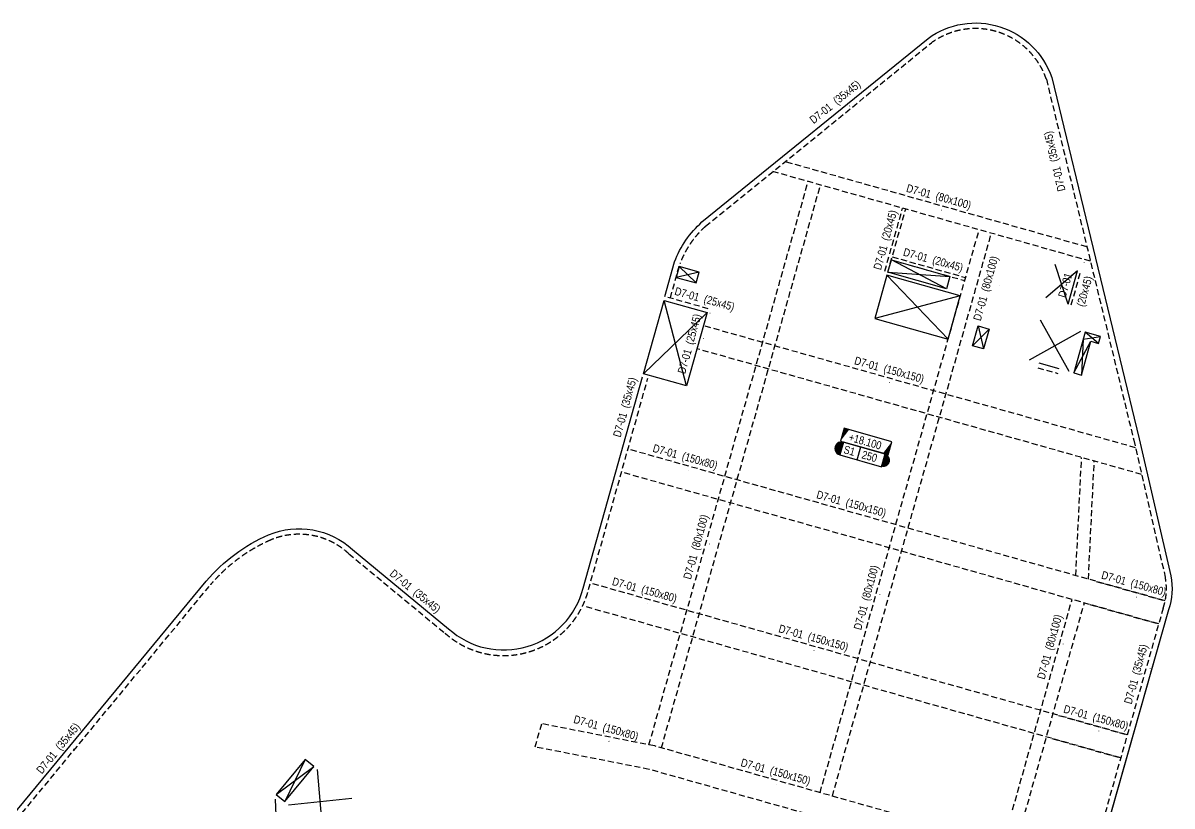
# Model space of a CAD drawing. Header units: millimetres. Extents: x 5400 to 3023951, y -127214 to 225084.
# Drawn here: x 1392209 to 1464001, y 57154 to 106084 of the extents above; entities that cross this region are included whole.
import ezdxf
from ezdxf.enums import TextEntityAlignment as Align

# ---------------------------------------------------------------- set-up
doc = ezdxf.new("R2010")
doc.units = ezdxf.units.MM
doc.header["$LTSCALE"] = 100
doc.linetypes.add('HIDDEN', pattern=[0.375, 0.25, -0.125])
for name, color, linetype in [('ccu11-Manh', 8, 'Continuous'), ('ccu11-Thay', 7, 'Continuous'), ('ccu12-Chidan', 9, 'Continuous'), ('ccu12-Khuat', 9, 'HIDDEN'), ('ccu12-Lomo', 2, 'Continuous'), ('ccu12-Text', 31, 'Continuous'), ('ccu12-Thay', 7, 'Continuous')]:
    doc.layers.add(name, color=color, linetype=linetype)
doc.layers.add('ccu12-Tencaukien', color=9, linetype='Continuous', lineweight=15)
doc.layers.add('KC-Tencaukien', color=9, linetype='Continuous', lineweight=15)
doc.styles.add('Arial Narrow', font='ARIALN.TTF')

# ---------------------------------------------------------------- blocks, each defined once
blk = doc.blocks.new('*U49')
at = {"layer": 'ccu12-Tencaukien', "color": 8, "ltscale": 10000}
blk.add_line((361, -155), (354, -155), dxfattribs=at)
at = {"layer": 'ccu12-Text', "color": 2, "style": 'Arial Narrow', "width": 0.8}
blk.add_attdef('SH', text='', height=300, dxfattribs=at).set_placement((276, 6), align=Align.BOTTOM_RIGHT)
at = {"layer": 'ccu12-Text', "color": 31, "style": 'Arial Narrow', "width": 0.8}
for tag, p in [('(', (508, -75)), ('KT', (633, -75)), (')', (963, -75))]:
    blk.add_attdef(tag, text='', height=250, dxfattribs=at).set_placement(p, align=Align.BOTTOM_LEFT)
blk = doc.blocks.new('*U50')
at = {"layer": 'ccu12-Tencaukien', "color": 8, "ltscale": 10000}
blk.add_line((361, -155), (354, -155), dxfattribs=at)
at = {"layer": 'ccu12-Text', "color": 2, "style": 'Arial Narrow', "width": 0.8}
blk.add_attdef('SH', text='', height=300, dxfattribs=at).set_placement((276, 6), align=Align.BOTTOM_RIGHT)
at = {"layer": 'ccu12-Text', "color": 31, "style": 'Arial Narrow', "width": 0.8}
for tag, p in [('(', (508, -75)), ('KT', (633, -75)), (')', (963, -75))]:
    blk.add_attdef(tag, text='', height=250, dxfattribs=at).set_placement(p, align=Align.BOTTOM_LEFT)
blk = doc.blocks.new('*U41')
at = {"layer": 'ccu12-Tencaukien', "color": 8, "ltscale": 10000}
blk.add_line((361, -155), (354, -155), dxfattribs=at)
at = {"layer": 'ccu12-Text', "color": 2, "style": 'Arial Narrow', "width": 0.8}
blk.add_attdef('SH', text='', height=300, dxfattribs=at).set_placement((276, 6), align=Align.BOTTOM_RIGHT)
at = {"layer": 'ccu12-Text', "color": 31, "style": 'Arial Narrow', "width": 0.8}
for tag, p in [('(', (508, -75)), ('KT', (633, -75)), (')', (963, -75))]:
    blk.add_attdef(tag, text='', height=250, dxfattribs=at).set_placement(p, align=Align.BOTTOM_LEFT)
blk = doc.blocks.new('*U42')
at = {"layer": 'ccu12-Tencaukien', "color": 8, "ltscale": 10000}
blk.add_line((361, -155), (354, -155), dxfattribs=at)
at = {"layer": 'ccu12-Text', "color": 2, "style": 'Arial Narrow', "width": 0.8}
blk.add_attdef('SH', text='', height=300, dxfattribs=at).set_placement((276, 6), align=Align.BOTTOM_RIGHT)
at = {"layer": 'ccu12-Text', "color": 31, "style": 'Arial Narrow', "width": 0.8}
for tag, p in [('(', (508, -75)), ('KT', (633, -75)), (')', (963, -75))]:
    blk.add_attdef(tag, text='', height=250, dxfattribs=at).set_placement(p, align=Align.BOTTOM_LEFT)
blk = doc.blocks.new('ccu11-cmb-flat-8')
at = {"layer": 'ccu12-Chidan', "color": 7}
blk.add_lwpolyline([(0, 0), (1550, 0), (1550, 419), (0, 419)], close=True, dxfattribs=at)
at = {"layer": 'ccu12-Chidan'}
for points in [[(0, 0), (166, 419), (0, 419)], [(1550, 419), (1383, 0), (1550, 0)]]:
    blk.add_solid(points, dxfattribs=at)
at = {"layer": 'ccu12-Chidan', "color": 31, "style": 'Arial Narrow', "width": 0.8}
blk.add_attdef('+100.00', text='', height=250, dxfattribs=at).set_placement((745, 206), align=Align.MIDDLE_CENTER)
blk = doc.blocks.new('ccu11-chieudaysan-flat-2')
at = {"layer": 'ccu12-Chidan'}
for points in [[(-569, 0), (-569, 419, 1)], [(788, 419), (788, 0, 1)]]:
    blk.add_hatch(color=8, dxfattribs=at).paths.add_polyline_path(points)
at = {"layer": 'ccu12-Chidan', "color": 7}
blk.add_line((0, 0), (0, 419), dxfattribs=at)
blk.add_lwpolyline([(-569, 0), (788, 0), (788, 419), (-569, 419)], close=True, dxfattribs=at)
blk.add_arc((-569, 209), 209, 90, 270.0001, dxfattribs=at)
at = {"layer": 'ccu12-Chidan', "color": 31, "style": 'Arial Narrow', "width": 0.7}
for tag, p in [('S00', (-488, 209)), ('200', (100, 209))]:
    blk.add_attdef(tag, text='', height=250, dxfattribs=at).set_placement(p, align=Align.MIDDLE_LEFT)
blk = doc.blocks.new('*U44')
at = {"layer": 'ccu12-Tencaukien', "color": 8, "ltscale": 10000}
blk.add_line((361, -155), (354, -155), dxfattribs=at)
at = {"layer": 'ccu12-Text', "color": 2, "style": 'Arial Narrow', "width": 0.8}
blk.add_attdef('SH', text='', height=300, dxfattribs=at).set_placement((276, 6), align=Align.BOTTOM_RIGHT)
at = {"layer": 'ccu12-Text', "color": 31, "style": 'Arial Narrow', "width": 0.8}
for tag, p in [('(', (508, -75)), ('KT', (633, -75)), (')', (963, -75))]:
    blk.add_attdef(tag, text='', height=250, dxfattribs=at).set_placement(p, align=Align.BOTTOM_LEFT)
blk = doc.blocks.new('*U46')
at = {"layer": 'ccu12-Tencaukien', "color": 8, "ltscale": 10000}
blk.add_line((361, -155), (354, -155), dxfattribs=at)
at = {"layer": 'ccu12-Text', "color": 2, "style": 'Arial Narrow', "width": 0.8}
blk.add_attdef('SH', text='', height=300, dxfattribs=at).set_placement((276, 6), align=Align.BOTTOM_RIGHT)
at = {"layer": 'ccu12-Text', "color": 31, "style": 'Arial Narrow', "width": 0.8}
for tag, p in [('(', (508, -75)), ('KT', (633, -75)), (')', (963, -75))]:
    blk.add_attdef(tag, text='', height=250, dxfattribs=at).set_placement(p, align=Align.BOTTOM_LEFT)
blk = doc.blocks.new('Lomo T2')
at = {"layer": 'ccu11-Manh', "ltscale": 0.5}
for p, q in [((67418, 78152, 0), (63980, 79955)), ((51974, 79189, 0), (50533, 78862, 0)), ((51786, 78514, 0), (50722, 79539, 0)), ((63762, 79185), (67635, 78922, 0)), ((69059, 74575, 0), (70086, 75635, 0)), ((69413, 75826, 0), (69735, 74391, 0)), ((76933, 74736, 0), (76094, 75440, 0)), ((75374, 72893, 0), (76453, 74873, 0)), ((75972, 75009, 0), (75855, 72757, 0)), ((75972, 75009, 0), (77057, 75168, 0)), ((25535, 46546), (27890, 48298)), ((27350, 48744), (26075, 46101))]:
    blk.add_line(p, q, dxfattribs=at)
at = {"layer": 'ccu12-Lomo', "ltscale": 0.5, "elevation": 0}
for points in [[(63980, 79955), (67635, 78922), (67418, 78152), (63762, 79185), (63980, 79955)], [(51786, 78514), (51974, 79189), (50722, 79539), (50533, 78862), (51784, 78516)], [(69413, 75826), (70086, 75635), (69735, 74391), (69059, 74575), (69413, 75826)], [(76933, 74736), (77057, 75168), (76094, 75440), (75374, 72893), (75855, 72757), (76453, 74873), (76933, 74736)], [(27350, 48744), (25535, 46546), (26075, 46101), (27890, 48298), (27350, 48744)]]:
    blk.add_lwpolyline(points, dxfattribs=at)
blk = doc.blocks.new('*U60')
at = {"layer": 'ccu12-Tencaukien', "color": 8, "ltscale": 10000}
blk.add_line((361, -155), (354, -155), dxfattribs=at)
at = {"layer": 'ccu12-Text', "color": 2, "style": 'Arial Narrow', "width": 0.8}
blk.add_attdef('SH', text='', height=300, dxfattribs=at).set_placement((276, 6), align=Align.BOTTOM_RIGHT)
at = {"layer": 'ccu12-Text', "color": 31, "style": 'Arial Narrow', "width": 0.8}
for tag, p in [('(', (508, -75)), ('KT', (633, -75)), (')', (963, -75))]:
    blk.add_attdef(tag, text='', height=250, dxfattribs=at).set_placement(p, align=Align.BOTTOM_LEFT)

msp = doc.modelspace()

# ---------------------------------------------------------------- linework, layer by layer
at = {"layer": 'ccu11-Manh', "ltscale": 0.5}
for p, q in [((1458100.6, 90591.1), (1456120.6, 88916.4)), ((1457516, 88522.1), (1456705.2, 90985.3)), ((1450012.1, 86329.9), (1446192.9, 90318.8)), ((1450773.5, 89024.4), (1445431.5, 87624.3)), ((1433665.7, 83404.7), (1432265.6, 88746.7)), ((1434960.1, 87985.3), (1430971.2, 84166.1)), ((1457569.4, 84298.4), (1455774.4, 87507.4)), ((1458276.4, 86800.4), (1455067.4, 85005.4)), ((1410950.6, 55453.1, 0), (1410606.4, 59433.6, 0)), ((1408135, 54082.1, 0), (1407977, 57584.6, 0)), ((1408791.6, 57236.1, 0), (1412765.4, 57650.7, 0))]:
    msp.add_line(p, q, dxfattribs=at)
at = {"layer": 'ccu11-Thay', "ltscale": 0.5, "elevation": 0}
for points in [[(1432317.8, 88991.7), (1432925.4, 91159.3, -0.1232834), (1434633.6, 93647.7), (1448760.9, 105123.7, -0.5051926), (1456485.7, 102668.4), (1461950.8, 80099.2), (1463920.7, 71534.1, -0.1335933), (1463781.6, 69413.8), (1454876.6, 38008)], [(1432317.8, 88991.7), (1432925.4, 91159.3, -0.1232834), (1434633.6, 93647.7), (1448760.9, 105123.7, -0.5051926), (1456485.7, 102668.4), (1461950.8, 80099.2), (1463920.7, 71534.1, -0.1335933), (1463781.6, 69413.8), (1454880.3, 38020.8)], [(1412991.5, 34933.9, 0.1828306), (1399226.5, 30455), (1391283.4, 20829.1, -0.102174), (1386178, 18241.6), (1377542.9, 14959.9, -0.4928533), (1372109.1, 18473.1, -0.0221254), (1372514.1, 23838.8, -0.0503205), (1375238.5, 36070.9, -0.0714265), (1376053, 37781.9), (1383695.1, 47026.8, -0.4142019), (1384821.4, 47134.3), (1386080.2, 46094.8, 0.3732637), (1387054.3, 46226), (1391284.6, 51348.4, 0.2029712), (1391365.8, 52640.9, -0.2769801), (1391870.9, 56926.8), (1403654.5, 71202.9, -0.1142244), (1407558.9, 74105.4, -0.2930793), (1412806, 73177), (1418800.8, 68226.2, 0.5640428), (1427209, 70766.1), (1430911.6, 83975.1)]]:
    msp.add_lwpolyline(points, format="xyb", dxfattribs=at)
for points in [[(1450012.1, 86329.9), (1450773.5, 89024.4), (1446192.9, 90318.8), (1445431.5, 87624.3), (1450012.1, 86329.9)], [(1433665.7, 83404.7), (1430971.2, 84166.1), (1432265.6, 88746.7), (1434960.1, 87985.3), (1433665.7, 83404.7)]]:
    msp.add_lwpolyline(points, dxfattribs=at)
at = {"layer": 'ccu12-Khuat', "ltscale": 15}
for p, q in [((1458687.7, 92087.8), (1439828.6, 97416.8)), ((1458903.7, 91195.4), (1439069.3, 96800.1)), ((1431318.8, 60977.7), (1441265.8, 96179.4)), ((1432096.9, 60789.1), (1442035.7, 95961.9)), ((1446054.8, 90565.6), (1447169.7, 94511.1)), ((1446247.2, 90511.3), (1447362.1, 94456.8)), ((1442008.8, 57988.3, 0), (1451947.6, 93161)), ((1442778.6, 57770.8, 0), (1452717.4, 92943.5)), ((1446469.6, 91279.7, 0), (1451050.2, 89985.4, 0)), ((1446524, 91472.2, 0), (1451104.6, 90177.9, 0)), ((1457708.4, 88467.7), (1458293.1, 90536.7)), ((1435028, 88225.9), (1432333.6, 88987.3)), ((1461720.1, 79540.4, 0), (1434715.4, 87171.2)), ((1462103.6, 77873.3, 0), (1434310.6, 85726.8)), ((1455611.3, 84539.9), (1456862.4, 84186.4)), ((1463576.3, 69975.2, 0), (1430034.4, 79453.2)), ((1457987, 71554.6), (1458352, 78933.4)), ((1458776.9, 71331.4), (1459142, 78710.2)), ((1463168.4, 68531.8, 0), (1429626.5, 78009.8)), ((1461203, 61605.2, 0), (1427668.6, 71081.1)), ((1459270.9, 71191.8), (1463575.9, 69971.2, 0)), ((1453431.5, 54760.6), (1457755.1, 70061.4)), ((1454201.3, 54543), (1458524.9, 69843.9)), ((1458861.7, 69748.7), (1463166.7, 68528.1, 0)), ((1460795.1, 60161.7, 0), (1427260.8, 69637.6)), ((1456905.2, 62819.6), (1461210.1, 61599, 0)), ((1424212.5, 60846.2), (1424621.8, 62294.5, 0)), ((1431682.6, 60906.2), (1424621.8, 62294.5)), ((1456496, 61376.5), (1460800.9, 60155.9, 0)), ((1431333.4, 59446.1, 0), (1424212.5, 60846.2)), ((1458829.7, 53235.2, 0), (1431682.6, 60906.2, 0)), ((1458421.8, 51791.7, 0), (1431333.4, 59446.1, 0))]:
    msp.add_line(p, q, dxfattribs=at)
at = {"layer": 'ccu12-Khuat', "ltscale": 15, "elevation": 0}
for points in [[(1432657.3, 88906.2), (1433258.5, 91050.7, -0.1223528), (1434860, 93380.7), (1448974, 104845.9, -0.5035323), (1456149.3, 102570.5), (1461610.1, 80018.8), (1463578.5, 71460.1, -0.1339333), (1463447.6, 69518.7), (1454598, 38308.4), (1440792.3, 42209.5)], [(1413268.7, 35269.6, 0.1865237), (1398979.3, 30705.4), (1391036.9, 21080.3, -0.1018203), (1386069.7, 18574.9), (1377422.1, 15288.4, -0.4909488), (1372459.5, 18482.2, -0.0220432), (1372861.7, 23797.2, -0.0503341), (1375571.8, 35963.9, -0.0708365), (1376334.6, 37573.2), (1383964.8, 46803.8, -0.4142019), (1384598.5, 46864.5), (1385870.7, 45813.8, 0.380323), (1387321, 45999.3), (1391578.6, 51154.8, 0.2104612), (1391690.7, 52771.9, -0.2775668), (1392144.5, 56708.5), (1403922.9, 70978.2, -0.1140935), (1407696.3, 73783.4, -0.2934675), (1412575.5, 72913.4), (1418572.2, 67961.1, 0.5633324), (1427547.1, 70675.5), (1431248.4, 83879.9)]]:
    msp.add_lwpolyline(points, format="xyb", dxfattribs=at)
at = {"layer": 'ccu12-Thay'}
for p, q in [((1457516, 88522.1), (1458100.6, 90591.1)), ((1456943.9, 84475.1), (1455692.9, 84828.6))]:
    msp.add_line(p, q, dxfattribs=at)

# ---------------------------------------------------------------- block references
at = {"layer": 'ccu12-Lomo'}
msp.add_blockref('Lomo T2', (1382485.2, 11326.5), dxfattribs=at)
at = {"layer": 'ccu12-Tencaukien'}
ref = msp.add_blockref('*U49', (1443181, 100717, 0), dxfattribs=dict(at, xscale=1.815893337873054, yscale=1.815893337873054, zscale=1.815893337873054, rotation=38.39541857855574))
ref.add_attrib('KT', '(35x45)', dxfattribs={"color": 31, "height": 500, "rotation": 38.395419, "style": 'Arial Narrow'}).set_placement((1443167.4, 100830.9, 0), align=Align.BOTTOM_LEFT)
ref.add_attrib('SH', 'D7-01', dxfattribs={"color": 2, "height": 500, "rotation": 38.395419, "style": 'Arial Narrow'}).set_placement((1442921.1, 100606.5, 0), align=Align.BOTTOM_RIGHT)
ref = msp.add_blockref('*U49', (1457161.2, 97461, 0), dxfattribs=dict(at, xscale=1.815893337873054, yscale=1.815893337873054, zscale=1.815893337873054, rotation=102.9196239636471))
ref.add_attrib('KT', '(35x45)', dxfattribs={"color": 31, "height": 500, "rotation": 102.919624, "style": 'Arial Narrow'}).set_placement((1457052.6, 97497.7, 0), align=Align.BOTTOM_LEFT)
ref.add_attrib('SH', 'D7-01', dxfattribs={"color": 2, "height": 500, "rotation": 102.919624, "style": 'Arial Narrow'}).set_placement((1457149.2, 97178.7, 0), align=Align.BOTTOM_RIGHT)
ref = msp.add_blockref('*U46', (1449063, 94831.6, 0), dxfattribs=dict(at, xscale=1.815893337873054, yscale=1.815893337873054, zscale=1.815893337873054, rotation=344.2212278170489))
ref.add_attrib('KT', '(80x100)', dxfattribs={"color": 31, "height": 500, "rotation": 344.221228, "style": 'Arial Narrow'}).set_placement((1449147.4, 94909.2, 0), align=Align.BOTTOM_LEFT)
ref.add_attrib('SH', 'D7-01', dxfattribs={"color": 2, "height": 500, "rotation": 344.221228, "style": 'Arial Narrow'}).set_placement((1448821.2, 94977.6, 0), align=Align.BOTTOM_RIGHT)
ref = msp.add_blockref('*U41', (1446526.9, 92314.6, 0), dxfattribs=dict(at, xscale=1.815893337873054, yscale=1.815893337873054, zscale=1.815893337873054, rotation=74.21909893616227))
ref.add_attrib('KT', '(20x45)', dxfattribs={"color": 31, "height": 500, "rotation": 74.219099, "style": 'Arial Narrow'}).set_placement((1446449.3, 92399), align=Align.BOTTOM_LEFT)
ref.add_attrib('SH', 'D7-01', dxfattribs={"color": 2, "height": 500, "rotation": 74.219099, "style": 'Arial Narrow'}).set_placement((1446380.8, 92072.9), align=Align.BOTTOM_RIGHT)
ref = msp.add_blockref('*U60', (1448867, 90839.5, 0), dxfattribs=dict(at, xscale=1.815893337873054, yscale=1.815893337873054, zscale=1.815893337873054, rotation=344.2212278170489))
ref.add_attrib('KT', '(20x45)', dxfattribs={"color": 31, "height": 500, "rotation": 344.221228, "style": 'Arial Narrow'}).set_placement((1448951.4, 90917.1, 0), align=Align.BOTTOM_LEFT)
ref.add_attrib('SH', 'D7-01', dxfattribs={"color": 2, "height": 500, "rotation": 344.221228, "style": 'Arial Narrow'}).set_placement((1448625.2, 90985.5, 0), align=Align.BOTTOM_RIGHT)
ref = msp.add_blockref('*U41', (1452761.5, 89133), dxfattribs=dict(at, xscale=1.815893337873054, yscale=1.815893337873054, zscale=1.815893337873054, rotation=74.21909893616227))
ref.add_attrib('KT', '(80x100)', dxfattribs={"color": 31, "height": 500, "rotation": 74.219099, "style": 'Arial Narrow'}).set_placement((1452683.9, 89217.3, 0), align=Align.BOTTOM_LEFT)
ref.add_attrib('SH', 'D7-01', dxfattribs={"color": 2, "height": 500, "rotation": 74.219099, "style": 'Arial Narrow'}).set_placement((1452615.5, 88891.2, 0), align=Align.BOTTOM_RIGHT)
ref = msp.add_blockref('*U44', (1458068.6, 90581.6, 0), dxfattribs=dict(at, xscale=1.815893337873054, yscale=1.815893337873054, zscale=1.815893337873054, rotation=74.21909893616227))
ref.add_attrib('KT', '(20x45)', dxfattribs={"color": 31, "height": 500, "rotation": 74.219099, "style": 'Arial Narrow'}).set_placement((1458652.1, 88274.6, 0), align=Align.BOTTOM_LEFT)
ref.add_attrib('SH', 'D7-01', dxfattribs={"color": 2, "height": 500, "rotation": 74.219099, "style": 'Arial Narrow'}).set_placement((1457922.6, 90339.9, 0), align=Align.BOTTOM_RIGHT)
ref = msp.add_blockref('*U46', (1434584.6, 88395.1, 0), dxfattribs=dict(at, xscale=1.815893337873054, yscale=1.815893337873054, zscale=1.815893337873054, rotation=344.2212278170489))
ref.add_attrib('KT', '(25x45)', dxfattribs={"color": 31, "height": 500, "rotation": 344.221228, "style": 'Arial Narrow'}).set_placement((1434668.9, 88472.7, 0), align=Align.BOTTOM_LEFT)
ref.add_attrib('SH', 'D7-01', dxfattribs={"color": 2, "height": 500, "rotation": 344.221228, "style": 'Arial Narrow'}).set_placement((1434342.8, 88541.1, 0), align=Align.BOTTOM_RIGHT)
ref = msp.add_blockref('*U41', (1434292.4, 85824.1, 0), dxfattribs=dict(at, xscale=1.815893337873054, yscale=1.815893337873054, zscale=1.815893337873054, rotation=74.21909893616227))
ref.add_attrib('KT', '(25x45)', dxfattribs={"color": 31, "height": 500, "rotation": 74.219099, "style": 'Arial Narrow'}).set_placement((1434214.8, 85908.4), align=Align.BOTTOM_LEFT)
ref.add_attrib('SH', 'D7-01', dxfattribs={"color": 2, "height": 500, "rotation": 74.219099, "style": 'Arial Narrow'}).set_placement((1434146.4, 85582.3), align=Align.BOTTOM_RIGHT)
ref = msp.add_blockref('*U46', (1445814.8, 84058.9, 0), dxfattribs=dict(at, xscale=1.815893337873054, yscale=1.815893337873054, zscale=1.815893337873054, rotation=344.2212278170489))
ref.add_attrib('KT', '(150x150)', dxfattribs={"color": 31, "height": 500, "rotation": 344.221228, "style": 'Arial Narrow'}).set_placement((1445899.1, 84136.6, 0), align=Align.BOTTOM_LEFT)
ref.add_attrib('SH', 'D7-01', dxfattribs={"color": 2, "height": 500, "rotation": 344.221228, "style": 'Arial Narrow'}).set_placement((1445573, 84205, 0), align=Align.BOTTOM_RIGHT)
ref = msp.add_blockref('*U41', (1430259.2, 81860.7, 0), dxfattribs=dict(at, xscale=1.815893337873054, yscale=1.815893337873054, zscale=1.815893337873054, rotation=74.21909893616227))
ref.add_attrib('KT', '(35x45)', dxfattribs={"color": 31, "height": 500, "rotation": 74.219099, "style": 'Arial Narrow'}).set_placement((1430181.5, 81945.1, 0), align=Align.BOTTOM_LEFT)
ref.add_attrib('SH', 'D7-01', dxfattribs={"color": 2, "height": 500, "rotation": 74.219099, "style": 'Arial Narrow'}).set_placement((1430113.1, 81619, 0), align=Align.BOTTOM_RIGHT)
ref = msp.add_blockref('*U46', (1433219.6, 78583.1, 0), dxfattribs=dict(at, xscale=1.815893337873054, yscale=1.815893337873054, zscale=1.815893337873054, rotation=344.2212278170489))
ref.add_attrib('KT', '(150x80)', dxfattribs={"color": 31, "height": 500, "rotation": 344.221228, "style": 'Arial Narrow'}).set_placement((1433303.9, 78660.7), align=Align.BOTTOM_LEFT)
ref.add_attrib('SH', 'D7-01', dxfattribs={"color": 2, "height": 500, "rotation": 344.221228, "style": 'Arial Narrow'}).set_placement((1432977.8, 78729.1), align=Align.BOTTOM_RIGHT)
ref = msp.add_blockref('*U46', (1443449.1, 75686.8, 0), dxfattribs=dict(at, xscale=1.815893337873054, yscale=1.815893337873054, zscale=1.815893337873054, rotation=344.2212278170489))
ref.add_attrib('KT', '(150x150)', dxfattribs={"color": 31, "height": 500, "rotation": 344.221228, "style": 'Arial Narrow'}).set_placement((1443533.4, 75764.4, 0), align=Align.BOTTOM_LEFT)
ref.add_attrib('SH', 'D7-01', dxfattribs={"color": 2, "height": 500, "rotation": 344.221228, "style": 'Arial Narrow'}).set_placement((1443207.3, 75832.8, 0), align=Align.BOTTOM_RIGHT)
ref = msp.add_blockref('*U41', (1434649.7, 72978.2), dxfattribs=dict(at, xscale=1.815893337873054, yscale=1.815893337873054, zscale=1.815893337873054, rotation=74.21909893616227))
ref.add_attrib('KT', '(80x100)', dxfattribs={"color": 31, "height": 500, "rotation": 74.219099, "style": 'Arial Narrow'}).set_placement((1434572.1, 73062.5, 0), align=Align.BOTTOM_LEFT)
ref.add_attrib('SH', 'D7-01', dxfattribs={"color": 2, "height": 500, "rotation": 74.219099, "style": 'Arial Narrow'}).set_placement((1434503.7, 72736.4, 0), align=Align.BOTTOM_RIGHT)
ref = msp.add_blockref('*U49', (1416345.6, 70257.8), dxfattribs=dict(at, xscale=1.815893337873054, yscale=1.815893337873054, zscale=1.815893337873054, rotation=320.4488798636559))
ref.add_attrib('KT', '(35x45)', dxfattribs={"color": 31, "height": 500, "rotation": 320.44888, "style": 'Arial Narrow'}).set_placement((1416454.1, 70294.9, 0), align=Align.BOTTOM_LEFT)
ref.add_attrib('SH', 'D7-01', dxfattribs={"color": 2, "height": 500, "rotation": 320.44888, "style": 'Arial Narrow'}).set_placement((1416183.2, 70488.9, 0), align=Align.BOTTOM_RIGHT)
ref = msp.add_blockref('*U41', (1445290.5, 69815.4), dxfattribs=dict(at, xscale=1.815893337873054, yscale=1.815893337873054, zscale=1.815893337873054, rotation=74.21909893616227))
ref.add_attrib('KT', '(80x100)', dxfattribs={"color": 31, "height": 500, "rotation": 74.219099, "style": 'Arial Narrow'}).set_placement((1445212.9, 69899.8, 0), align=Align.BOTTOM_LEFT)
ref.add_attrib('SH', 'D7-01', dxfattribs={"color": 2, "height": 500, "rotation": 74.219099, "style": 'Arial Narrow'}).set_placement((1445144.5, 69573.7, 0), align=Align.BOTTOM_RIGHT)
ref = msp.add_blockref('*U46', (1461249.1, 70660.4, 0), dxfattribs=dict(at, xscale=1.815893337873054, yscale=1.815893337873054, zscale=1.815893337873054, rotation=344.2212278170489))
ref.add_attrib('KT', '(150x80)', dxfattribs={"color": 31, "height": 500, "rotation": 344.221228, "style": 'Arial Narrow'}).set_placement((1461333.4, 70738, 0), align=Align.BOTTOM_LEFT)
ref.add_attrib('SH', 'D7-01', dxfattribs={"color": 2, "height": 500, "rotation": 344.221228, "style": 'Arial Narrow'}).set_placement((1461007.3, 70806.4, 0), align=Align.BOTTOM_RIGHT)
ref = msp.add_blockref('*U46', (1430681.1, 70259.7, 0), dxfattribs=dict(at, xscale=1.815893337873054, yscale=1.815893337873054, zscale=1.815893337873054, rotation=344.2212278170489))
ref.add_attrib('KT', '(150x80)', dxfattribs={"color": 31, "height": 500, "rotation": 344.221228, "style": 'Arial Narrow'}).set_placement((1430765.5, 70337.4), align=Align.BOTTOM_LEFT)
ref.add_attrib('SH', 'D7-01', dxfattribs={"color": 2, "height": 500, "rotation": 344.221228, "style": 'Arial Narrow'}).set_placement((1430439.3, 70405.8), align=Align.BOTTOM_RIGHT)
ref = msp.add_blockref('*U41', (1456754.2, 66732.1), dxfattribs=dict(at, xscale=1.815893337873054, yscale=1.815893337873054, zscale=1.815893337873054, rotation=74.21909893616227))
ref.add_attrib('KT', '(80x100)', dxfattribs={"color": 31, "height": 500, "rotation": 74.219099, "style": 'Arial Narrow'}).set_placement((1456676.5, 66816.5, 0), align=Align.BOTTOM_LEFT)
ref.add_attrib('SH', 'D7-01', dxfattribs={"color": 2, "height": 500, "rotation": 74.219099, "style": 'Arial Narrow'}).set_placement((1456608.1, 66490.3, 0), align=Align.BOTTOM_RIGHT)
ref = msp.add_blockref('*U46', (1441083.3, 67314.6, 0), dxfattribs=dict(at, xscale=1.815893337873054, yscale=1.815893337873054, zscale=1.815893337873054, rotation=344.2212278170489))
ref.add_attrib('KT', '(150x150)', dxfattribs={"color": 31, "height": 500, "rotation": 344.221228, "style": 'Arial Narrow'}).set_placement((1441167.7, 67392.2, 0), align=Align.BOTTOM_LEFT)
ref.add_attrib('SH', 'D7-01', dxfattribs={"color": 2, "height": 500, "rotation": 344.221228, "style": 'Arial Narrow'}).set_placement((1440841.5, 67460.6, 0), align=Align.BOTTOM_RIGHT)
ref = msp.add_blockref('*U42', (1462187.8, 65185.2, 0), dxfattribs=dict(at, xscale=1.815893337873054, yscale=1.815893337873054, zscale=1.815893337873054, rotation=74.21909893616227))
ref.add_attrib('KT', '(35x45)', dxfattribs={"color": 31, "height": 500, "rotation": 74.219099, "style": 'Arial Narrow'}).set_placement((1462110.2, 65269.5, 0), align=Align.BOTTOM_LEFT)
ref.add_attrib('SH', 'D7-01', dxfattribs={"color": 2, "height": 500, "rotation": 74.219099, "style": 'Arial Narrow'}).set_placement((1462041.8, 64943.4, 0), align=Align.BOTTOM_RIGHT)
ref = msp.add_blockref('*U46', (1458883.3, 62288.2, 0), dxfattribs=dict(at, xscale=1.815893337873054, yscale=1.815893337873054, zscale=1.815893337873054, rotation=344.2212278170489))
ref.add_attrib('KT', '(150x80)', dxfattribs={"color": 31, "height": 500, "rotation": 344.221228, "style": 'Arial Narrow'}).set_placement((1458967.7, 62365.9, 0), align=Align.BOTTOM_LEFT)
ref.add_attrib('SH', 'D7-01', dxfattribs={"color": 2, "height": 500, "rotation": 344.221228, "style": 'Arial Narrow'}).set_placement((1458641.6, 62434.3, 0), align=Align.BOTTOM_RIGHT)
ref = msp.add_blockref('*U46', (1428269.8, 61644.6, 0), dxfattribs=dict(at, xscale=1.815893337873054, yscale=1.815893337873054, zscale=1.815893337873054, rotation=344.2212278170489))
ref.add_attrib('KT', '(150x80)', dxfattribs={"color": 31, "height": 500, "rotation": 344.221228, "style": 'Arial Narrow'}).set_placement((1428354.2, 61722.2, 0), align=Align.BOTTOM_LEFT)
ref.add_attrib('SH', 'D7-01', dxfattribs={"color": 2, "height": 500, "rotation": 344.221228, "style": 'Arial Narrow'}).set_placement((1428028, 61790.6, 0), align=Align.BOTTOM_RIGHT)
ref = msp.add_blockref('*U50', (1394725.9, 60386.4), dxfattribs=dict(at, xscale=1.815893337873054, yscale=1.815893337873054, zscale=1.815893337873054, rotation=50.44092590918682))
ref.add_attrib('KT', '(35x45)', dxfattribs={"color": 31, "height": 500, "rotation": 50.440926, "style": 'Arial Narrow'}).set_placement((1394688.9, 60494.9, 0), align=Align.BOTTOM_LEFT)
ref.add_attrib('SH', 'D7-01', dxfattribs={"color": 2, "height": 500, "rotation": 50.440926, "style": 'Arial Narrow'}).set_placement((1394494.8, 60224, 0), align=Align.BOTTOM_RIGHT)
ref = msp.add_blockref('*U46', (1438717.6, 58942.4, 0), dxfattribs=dict(at, xscale=1.815893337873054, yscale=1.815893337873054, zscale=1.815893337873054, rotation=344.2212278170489))
ref.add_attrib('KT', '(150x150)', dxfattribs={"color": 31, "height": 500, "rotation": 344.221228, "style": 'Arial Narrow'}).set_placement((1438801.9, 59020, 0), align=Align.BOTTOM_LEFT)
ref.add_attrib('SH', 'D7-01', dxfattribs={"color": 2, "height": 500, "rotation": 344.221228, "style": 'Arial Narrow'}).set_placement((1438475.8, 59088.4, 0), align=Align.BOTTOM_RIGHT)
at = {"layer": 'KC-Tencaukien'}
ref = msp.add_blockref('ccu11-cmb-flat-8', (1443281.6, 79952), dxfattribs=dict(at, xscale=1.999999999999999, yscale=1.999999999999999, zscale=1.999999999999999, rotation=344.2212265880018))
ref.add_attrib('+100.00', '+18.100', dxfattribs={"layer": 'ccu12-Chidan', "color": 31, "height": 500, "rotation": 344.221227, "style": 'Arial Narrow'}).set_placement((1444827.6, 79942.4), align=Align.MIDDLE_CENTER)
ref = msp.add_blockref('ccu11-chieudaysan-flat-2', (1444334.4, 78783.7), dxfattribs=dict(at, xscale=1.999999999999999, yscale=1.999999999999999, zscale=1.999999999999999, rotation=344.2212265880018))
ref.add_attrib('S00', 'S1', dxfattribs={"layer": 'ccu12-Chidan', "color": 31, "height": 500, "rotation": 344.221227, "style": 'Arial Narrow'}).set_placement((1443509.1, 79452.3), align=Align.MIDDLE_LEFT)
ref.add_attrib('200', '250', dxfattribs={"layer": 'ccu12-Chidan', "color": 31, "height": 500, "rotation": 344.221227, "style": 'Arial Narrow'}).set_placement((1444640.8, 79132.5), align=Align.MIDDLE_LEFT)

doc.saveas('drawing.dxf')
